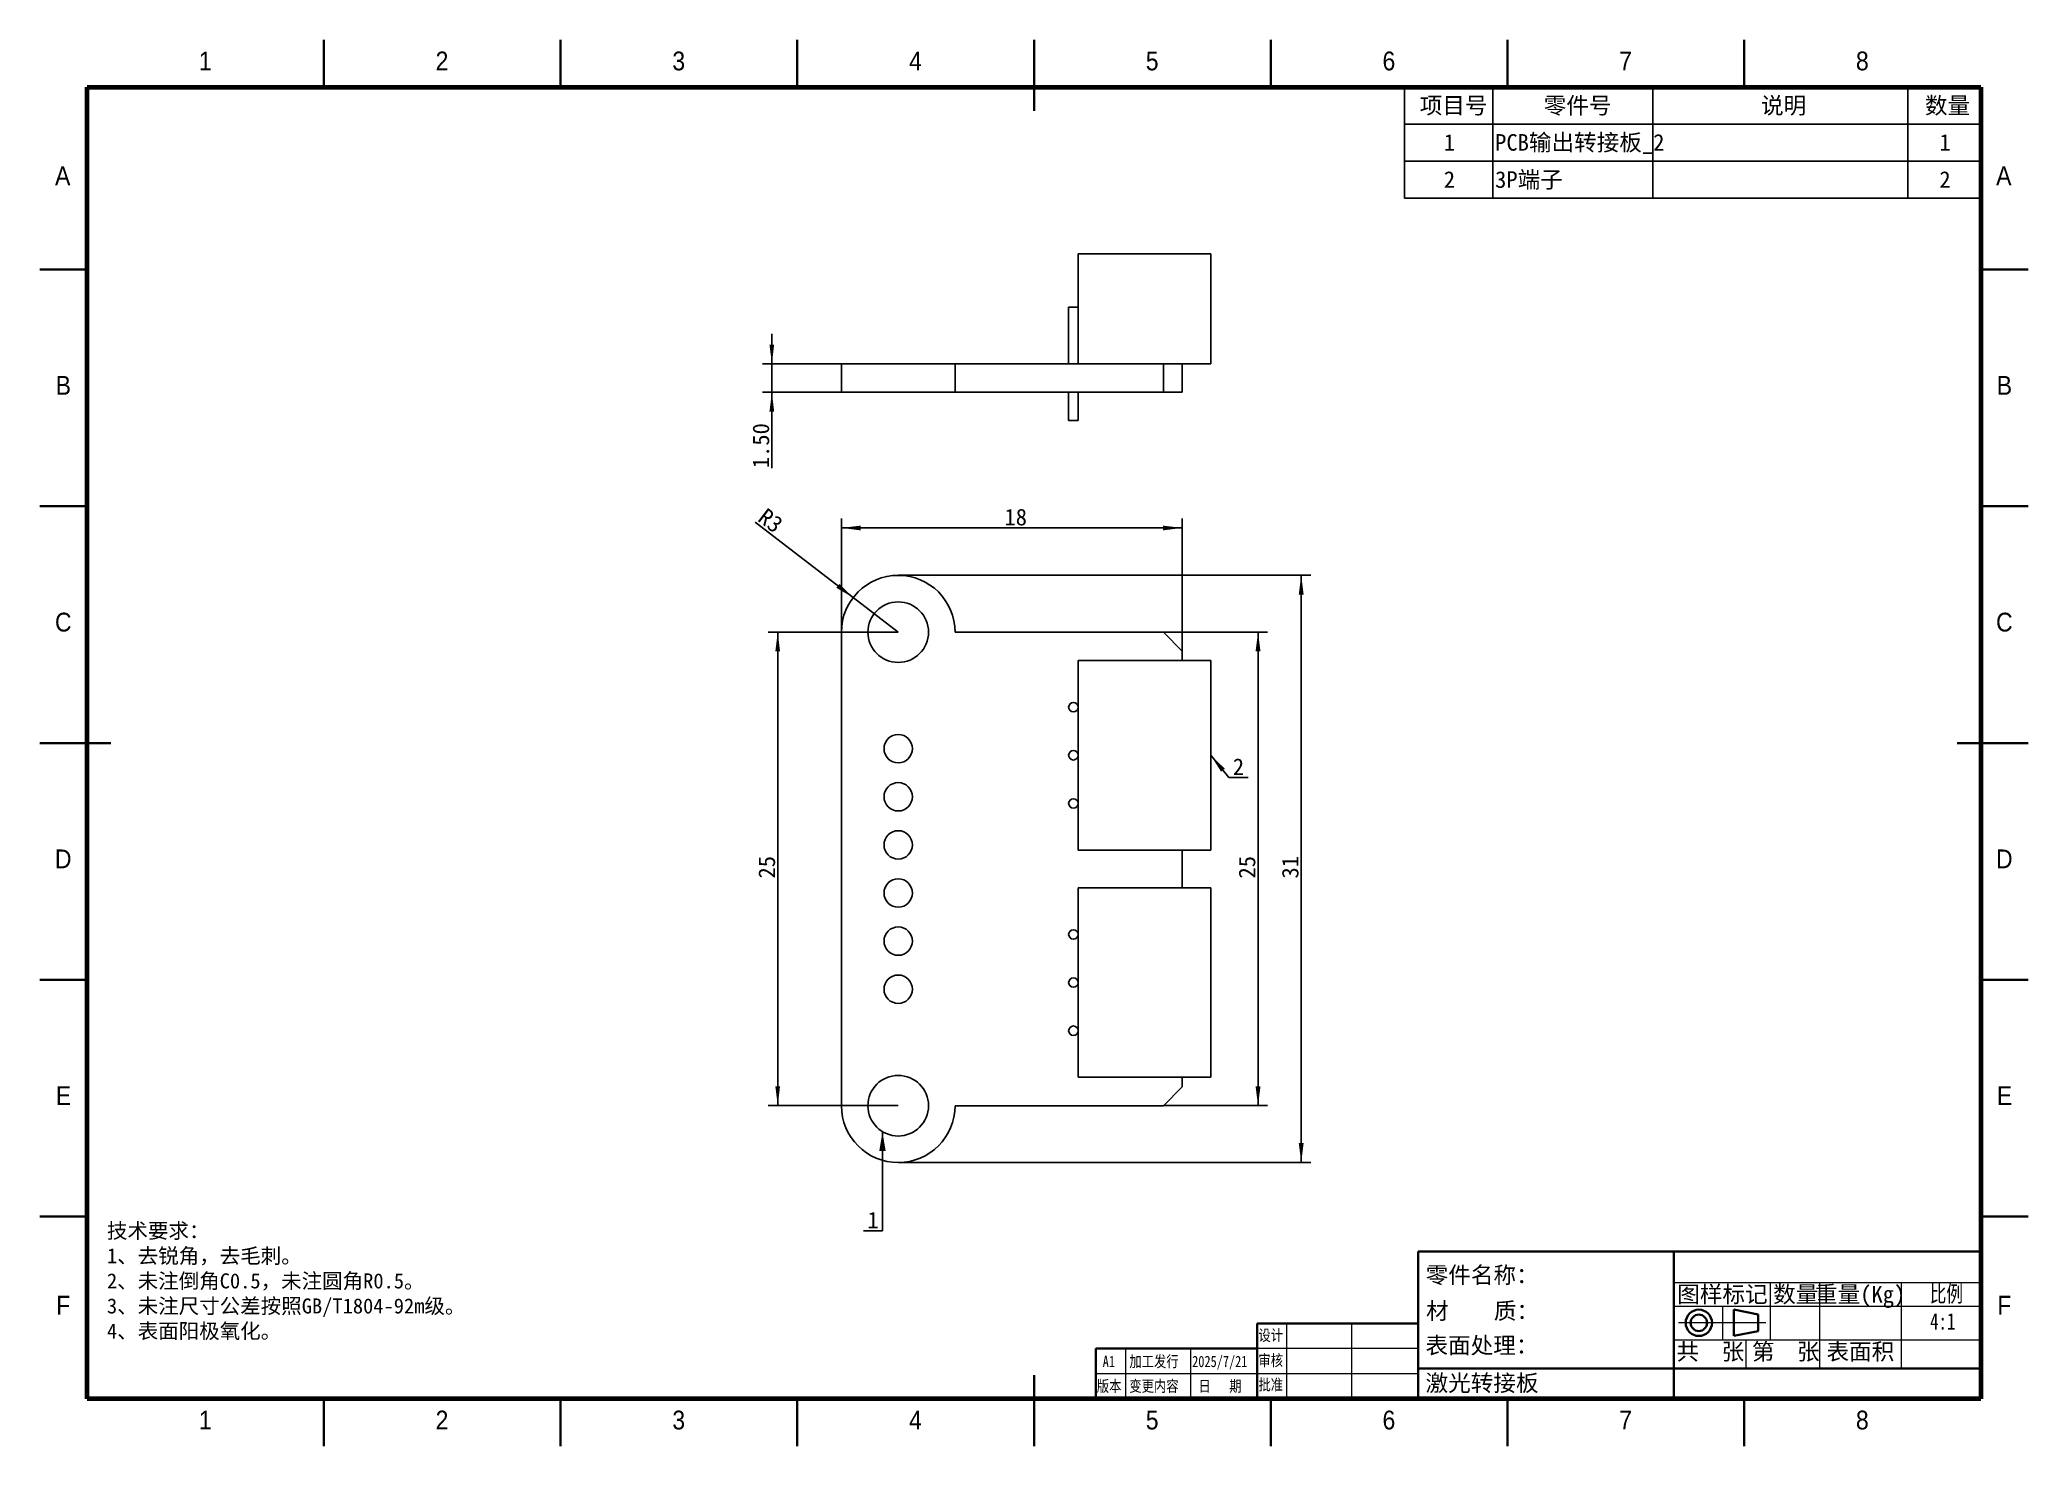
# Model space of a CAD drawing. Header units: millimetres. Extents: x 0 to 105, y 0 to 74.
import ezdxf

# ---------------------------------------------------------------- set-up
doc = ezdxf.new("R2010")
doc.units = ezdxf.units.MM
doc.header["$LTSCALE"] = 0.25
doc.linetypes.add('SLD-实线', pattern=[0])
doc.layers.add('轮廓粗实线', color=7, linetype='Continuous')
doc.styles.add('SLDTEXTSTYLE0', font='SIMFANG.TTF', dxfattribs={"bigfont": 'bigfont'})
doc.styles.add('SLDTEXTSTYLE1', font='SIMSUN.TTC', dxfattribs={"width": 0.8})
doc.styles.add('SLDTEXTSTYLE2', font='SIMSUN.TTC', dxfattribs={"width": 0.8, "bigfont": 'bigfont'})
doc.styles.add('SLDTEXTSTYLE3', font='SIMSUN.TTC', dxfattribs={"bigfont": 'bigfont'})
doc.styles.add('SLDTEXTSTYLE4', font='HYSWLONGFANGSONG.TTF')
doc.styles.add('SLDTEXTSTYLE5', font='HYSWLONGFANGSONG.TTF', dxfattribs={"bigfont": 'bigfont'})
doc.styles.add('SLDTEXTSTYLE6', font='GOTHIC.TTF', dxfattribs={"width": 0.913})
doc.styles.add('SLDTEXTSTYLE7', font='SIMSUN.TTC')
doc.styles.get("Standard").update_dxf_attribs({"font": 'SIMSUN.TTC'})
doc.dimstyles.new('SLDDIMSTYLE0', dxfattribs={"dimtxt": 0.875, "dimasz": 1.02, "dimexe": 0, "dimexo": 0.0625, "dimgap": 0.21875, "dimtad": 2, "dimrnd": 1e-09, "dimzin": 12, "dimdsep": 46, "dimtxsty": 'SLDTEXTSTYLE7', "dimsah": 1, "dimcen": 0.09, "dimadec": 0, "dimazin": 3, "dimtfac": 1, "dimtofl": 0, "dimtmove": 0, "dimatfit": 3, "dimfxl": 1, "dimfrac": 2, "dimtolj": 1, "dimtzin": 12, "dimarcsym": 0})
doc.dimstyles.new('SLDDIMSTYLE1', dxfattribs={"dimtxt": 0.875, "dimasz": 1.02, "dimexe": 0, "dimexo": 0.0625, "dimgap": 0.21875, "dimtad": 2, "dimrnd": 1e-09, "dimzin": 12, "dimdsep": 46, "dimtxsty": 'SLDTEXTSTYLE7', "dimsah": 1, "dimcen": 0, "dimadec": 0, "dimazin": 3, "dimtfac": 1, "dimtofl": 0, "dimtmove": 0, "dimatfit": 3, "dimfxl": 1, "dimfrac": 2, "dimtolj": 1, "dimtzin": 12, "dimarcsym": 0})
doc.dimstyles.new('SLDDIMSTYLE2', dxfattribs={"dimtxt": 0.18, "dimasz": 1.02, "dimexe": 0, "dimexo": 0.0625, "dimgap": 0, "dimtad": 0, "dimtih": 1, "dimtoh": 1, "dimdec": 0, "dimrnd": 1e-09, "dimzin": 0, "dimdsep": 46, "dimtxsty": 'Standard', "dimsah": 1, "dimcen": 0.09, "dimadec": 0, "dimazin": 0, "dimtfac": 1.02, "dimtdec": 0, "dimtofl": 0, "dimtmove": 0, "dimatfit": 3, "dimfxl": 1, "dimfrac": 2, "dimtolj": 1, "dimtzin": 0, "dimarcsym": 0})
doc.dimstyles.new('SLDDIMSTYLE3', dxfattribs={"dimtxt": 0.875, "dimasz": 1.02, "dimexe": 0, "dimexo": 0.0625, "dimgap": 0.21875, "dimtad": 2, "dimrnd": 1e-09, "dimzin": 4, "dimdsep": 46, "dimtxsty": 'SLDTEXTSTYLE7', "dimsah": 1, "dimcen": 0.09, "dimadec": 0, "dimazin": 1, "dimtfac": 1, "dimtmove": 0, "dimatfit": 0, "dimfxl": 1, "dimfrac": 2, "dimtolj": 1, "dimtzin": 12, "dimarcsym": 0})

# ---------------------------------------------------------------- blocks, each defined once
blk = doc.blocks.new('SW_TABLEANNOTATION_0')
at = {"color": 0, "linetype": 'SLD-实线', "lineweight": 25}
for p, q in [((0, 0), (0, -1.95)), ((0, 0), (4.67, 0)), ((4.67, 0), (4.67, -1.95)), ((4.67, 0), (13.12, 0)), ((13.12, 0), (13.12, -1.95)), ((13.12, 0), (26.58, 0)), ((26.58, 0), (26.58, -1.95)), ((26.58, 0), (30.44, 0)), ((30.44, 0), (30.44, -1.95)), ((0, -1.95), (4.67, -1.95)), ((0, -1.95), (0, -3.9)), ((4.67, -1.95), (13.12, -1.95)), ((4.67, -1.95), (4.67, -3.9)), ((13.12, -1.95), (26.58, -1.95)), ((13.12, -1.95), (13.12, -3.9)), ((26.58, -1.95), (30.44, -1.95)), ((26.58, -1.95), (26.58, -3.9)), ((30.44, -1.95), (30.44, -3.9)), ((0, -3.9), (0, -5.86)), ((0, -3.9), (4.67, -3.9)), ((4.67, -3.9), (4.67, -5.86)), ((4.67, -3.9), (13.12, -3.9)), ((13.12, -3.9), (13.12, -5.86)), ((13.12, -3.9), (26.58, -3.9)), ((26.58, -3.9), (26.58, -5.86)), ((26.58, -3.9), (30.44, -3.9)), ((30.44, -3.9), (30.44, -5.86)), ((0, -5.86), (4.67, -5.86)), ((4.67, -5.86), (13.12, -5.86)), ((13.12, -5.86), (26.58, -5.86)), ((26.58, -5.86), (30.44, -5.86))]:
    blk.add_line(p, q, dxfattribs=at)
at = {"color": 0, "linetype": 'SLD-实线', "lineweight": 25, "char_height": 0.875, "attachment_point": 1}
for s, insert, style in [('项目号', (0.81, -0.53), 'SLDTEXTSTYLE3'), ('零件号', (7.36, -0.53), 'SLDTEXTSTYLE3'), ('说明', (18.83, -0.53), 'SLDTEXTSTYLE3'), ('数量', (27.49, -0.53), 'SLDTEXTSTYLE3'), ('1', (2.08, -2.48), 'SLDTEXTSTYLE7'), ('PCB输出转接板_2', (4.79, -2.48), 'SLDTEXTSTYLE3'), ('1', (28.25, -2.48), 'SLDTEXTSTYLE7'), ('2', (2.08, -4.44), 'SLDTEXTSTYLE7'), ('3P端子', (4.79, -4.44), 'SLDTEXTSTYLE3'), ('2', (28.25, -4.44), 'SLDTEXTSTYLE7')]:
    blk.add_mtext(s, dxfattribs=dict(at, insert=insert, style=style))
blk = doc.blocks.new('_D')
at = {"color": 5, "linetype": 'SLD-实线', "lineweight": 25, "true_color": 0x0000ff}
for p, q in [((59.33, 42.98), (64.83, 42.98)), ((64.33, 42.98), (64.33, 17.98)), ((59.33, 17.98), (64.83, 17.98))]:
    blk.add_line(p, q, dxfattribs=at)
for points in [[(64.33, 42.98), (64.2, 41.96), (64.46, 41.96)], [(64.33, 17.98), (64.46, 19), (64.2, 19)]]:
    blk.add_solid(points, dxfattribs=at)
at = {"color": 5, "linetype": 'SLD-实线', "lineweight": 25, "true_color": 0x0000ff, "insert": (63.31, 29.97), "char_height": 0.875, "attachment_point": 1, "rotation": 90, "style": 'SLDTEXTSTYLE7'}
blk.add_mtext('25', dxfattribs=at)
blk = doc.blocks.new('_D_1')
at = {"color": 5, "linetype": 'SLD-实线', "lineweight": 25, "true_color": 0x0000ff}
for p, q in [((42.33, 42.98), (42.33, 48.98)), ((60.33, 48.48), (42.33, 48.48)), ((60.33, 41.98), (60.33, 48.98))]:
    blk.add_line(p, q, dxfattribs=at)
for points in [[(42.33, 48.48), (43.35, 48.35), (43.35, 48.6)], [(60.33, 48.48), (59.31, 48.6), (59.31, 48.35)]]:
    blk.add_solid(points, dxfattribs=at)
at = {"color": 5, "linetype": 'SLD-实线', "lineweight": 25, "true_color": 0x0000ff, "insert": (50.94, 49.49), "char_height": 0.875, "attachment_point": 1, "style": 'SLDTEXTSTYLE7'}
blk.add_mtext('18', dxfattribs=at)
blk = doc.blocks.new('_D_2')
at = {"color": 5, "linetype": 'SLD-实线', "lineweight": 25, "true_color": 0x0000ff}
for p, q in [((45.33, 45.98), (67.11, 45.98)), ((66.61, 45.98), (66.61, 14.98)), ((45.33, 14.98), (67.11, 14.98))]:
    blk.add_line(p, q, dxfattribs=at)
for points in [[(66.61, 45.98), (66.48, 44.96), (66.74, 44.96)], [(66.61, 14.98), (66.74, 16), (66.48, 16)]]:
    blk.add_solid(points, dxfattribs=at)
at = {"color": 5, "linetype": 'SLD-实线', "lineweight": 25, "true_color": 0x0000ff, "insert": (65.59, 29.97), "char_height": 0.875, "attachment_point": 1, "rotation": 90, "style": 'SLDTEXTSTYLE7'}
blk.add_mtext('31', dxfattribs=at)
blk = doc.blocks.new('_D_3')
at = {"color": 5, "linetype": 'SLD-实线', "lineweight": 25, "true_color": 0x0000ff}
for q in [(37.77, 48.78), (45.33, 42.98)]:
    blk.add_line((42.95, 44.8), q, dxfattribs=at)
blk.add_solid([(42.95, 44.8), (42.22, 45.52), (42.06, 45.32)], dxfattribs=at)
at = {"color": 5, "linetype": 'SLD-实线', "lineweight": 25, "true_color": 0x0000ff, "insert": (38.39, 49.58), "char_height": 0.875, "attachment_point": 1, "rotation": 322.5154, "style": 'SLDTEXTSTYLE7'}
blk.add_mtext('R3', dxfattribs=at)
blk = doc.blocks.new('_D_4')
at = {"color": 5, "linetype": 'SLD-实线', "lineweight": 25, "true_color": 0x0000ff}
for p, q in [((45.33, 42.98), (38.47, 42.98)), ((38.97, 42.98), (38.97, 17.98)), ((45.33, 17.98), (38.47, 17.98))]:
    blk.add_line(p, q, dxfattribs=at)
for points in [[(38.97, 42.98), (38.84, 41.96), (39.09, 41.96)], [(38.97, 17.98), (39.09, 19), (38.84, 19)]]:
    blk.add_solid(points, dxfattribs=at)
at = {"color": 5, "linetype": 'SLD-实线', "lineweight": 25, "true_color": 0x0000ff, "insert": (37.95, 29.97), "char_height": 0.875, "attachment_point": 1, "rotation": 90, "style": 'SLDTEXTSTYLE7'}
blk.add_mtext('25', dxfattribs=at)
blk = doc.blocks.new('SW_NOTE_0')
at = {"color": 0, "linetype": 'SLD-实线', "lineweight": 25}
for p, q in [((0, 0), (1.01, 0)), ((1.01, 0), (0, 0)), ((0, 0), (1.01, 0)), ((1.01, 0), (0, 0)), ((0, 0), (1.01, 0)), ((1.01, 0), (0, 0))]:
    blk.add_line(p, q, dxfattribs=at)
at = {"color": 0, "linetype": 'SLD-实线', "lineweight": 25, "insert": (0.5, 1), "char_height": 0.875, "attachment_point": 2, "style": 'SLDTEXTSTYLE7'}
blk.add_mtext('2', dxfattribs=at)
blk = doc.blocks.new('SW_NOTE_0_1')
at = {"color": 0, "linetype": 'SLD-实线', "lineweight": 25}
for p, q in [((-1.01, 0), (0, 0)), ((0, 0), (-1.01, 0)), ((-1.01, 0), (0, 0)), ((0, 0), (-1.01, 0)), ((-1.01, 0), (0, 0)), ((0, 0), (-1.01, 0))]:
    blk.add_line(p, q, dxfattribs=at)
at = {"color": 0, "linetype": 'SLD-实线', "lineweight": 25, "insert": (-0.51, 1), "char_height": 0.875, "attachment_point": 2, "style": 'SLDTEXTSTYLE7'}
blk.add_mtext('1', dxfattribs=at)
blk = doc.blocks.new('_D_5')
at = {"color": 5, "linetype": 'SLD-实线', "lineweight": 25, "true_color": 0x0000ff}
for p, q in [((38.66, 57.14), (38.66, 58.73)), ((42.33, 57.14), (38.16, 57.14)), ((38.66, 55.64), (38.66, 57.14)), ((42.33, 55.64), (38.16, 55.64)), ((38.66, 55.64), (38.66, 51.63))]:
    blk.add_line(p, q, dxfattribs=at)
for points in [[(38.66, 57.14), (38.78, 58.16), (38.53, 58.16)], [(38.66, 55.64), (38.53, 54.62), (38.78, 54.62)]]:
    blk.add_solid(points, dxfattribs=at)
at = {"color": 5, "linetype": 'SLD-实线', "lineweight": 25, "true_color": 0x0000ff, "insert": (37.64, 51.63), "char_height": 0.875, "attachment_point": 1, "rotation": 90, "style": 'SLDTEXTSTYLE7'}
blk.add_mtext('1.50', dxfattribs=at)

msp = doc.modelspace()

# ---------------------------------------------------------------- linework, layer by layer
at = {"color": 7, "linetype": 'SLD-实线', "lineweight": 35}
for p, q in [((15, 71.75), (15, 74.25)), ((27.5, 71.75), (27.5, 74.25)), ((40, 71.75), (40, 74.25)), ((52.5, 71.75), (52.5, 74.25)), ((52.5, 74.25), (52.5, 70.5)), ((65, 71.75), (65, 74.25)), ((77.5, 71.75), (77.5, 74.25)), ((90, 71.75), (90, 74.25)), ((2.5, 62.125), (0, 62.125)), ((102.5, 62.125), (105, 62.125)), ((2.5, 49.625), (0, 49.625)), ((102.5, 49.625), (105, 49.625)), ((2.5, 37.125), (0, 37.125)), ((0, 37.125), (3.75, 37.125)), ((105, 37.125), (101.25, 37.125)), ((102.5, 37.125), (105, 37.125)), ((2.5, 24.625), (0, 24.625)), ((102.5, 24.625), (105, 24.625)), ((2.5, 12.125), (0, 12.125)), ((102.5, 12.125), (105, 12.125)), ((72.786, 10.274), (72.786, 2.501)), ((72.786, 10.274), (102.5, 10.274)), ((86.286, 10.274), (86.286, 2.5)), ((64.279, 6.475), (64.279, 2.5)), ((64.279, 6.475), (72.786, 6.475)), ((55.773, 5.15), (64.279, 5.15)), ((55.773, 5.15), (55.773, 2.5)), ((52.5, 0), (52.5, 3.75)), ((72.786, 4.109), (102.5, 4.109)), ((15, 2.5), (15, 0)), ((27.5, 2.5), (27.5, 0)), ((40, 2.5), (40, 0)), ((52.5, 2.5), (52.5, 0)), ((65, 2.5), (65, 0)), ((77.5, 2.5), (77.5, 0)), ((90, 2.5), (90, 0))]:
    msp.add_line(p, q, dxfattribs=at)
at = {"color": 7, "linetype": 'SLD-实线', "lineweight": 70}
for p, q in [((2.5, 2.5), (2.5, 71.75)), ((2.5, 71.75), (102.5, 71.75)), ((102.5, 71.75), (102.5, 2.5)), ((102.5, 2.5), (2.5, 2.5))]:
    msp.add_line(p, q, dxfattribs=at)
at = {"color": 5, "linetype": 'SLD-实线', "lineweight": 25, "true_color": 0x0000ff}
msp.add_line((62.795, 35.309), (61.83, 36.476), dxfattribs=at)
at = {"color": 7, "linetype": 'SLD-实线', "lineweight": 18, "true_color": 0xffffff}
for p, q in [((102.5, 11.525), (102.545, 11.525)), ((65.831, 6.475), (65.831, 2.5)), ((69.271, 6.475), (69.271, 2.5)), ((91.15, 6.515), (86.528, 6.515)), ((90.089, 5.623), (90.089, 4.109))]:
    msp.add_line(p, q, dxfattribs=at)
at = {"color": 7, "linetype": 'SLD-实线', "lineweight": 18}
for p, q in [((72.786, 10.274), (102.5, 10.274)), ((86.25, 8.65), (102.5, 8.65)), ((91.368, 8.65), (91.368, 5.623)), ((93.97, 8.65), (93.97, 4.109)), ((98.284, 8.65), (98.284, 4.109)), ((86.25, 7.4), (102.5, 7.4)), ((88.849, 7.4), (88.849, 5.623)), ((86.25, 5.623), (102.5, 5.623)), ((57.324, 5.15), (57.324, 2.499)), ((60.764, 5.15), (60.764, 2.499)), ((72.786, 5.15), (64.279, 5.15)), ((72.786, 3.825), (55.75, 3.825))]:
    msp.add_line(p, q, dxfattribs=at)
at = {"color": 7, "linetype": 'SLD-实线', "lineweight": 35, "true_color": 0xffffff}
for p, q in [((90.737, 6.948), (89.454, 7.21)), ((89.454, 7.21), (89.454, 5.82)), ((90.737, 6.082), (90.737, 6.948)), ((89.454, 5.82), (90.737, 6.082))]:
    msp.add_line(p, q, dxfattribs=at)
for radius in [0.695, 0.433]:
    msp.add_circle((87.607, 6.515), radius, dxfattribs=at)
msp.add_solid([(61.83, 36.476), (62.382, 35.609), (62.578, 35.771)])
at = {"layer": '轮廓粗实线'}
for p, q in [((61.83, 62.942), (54.83, 62.942)), ((54.83, 62.942), (54.83, 57.142)), ((61.83, 62.942), (61.83, 57.142)), ((54.33, 60.142), (54.33, 57.142)), ((54.33, 60.142), (54.83, 60.142)), ((42.33, 55.642), (42.33, 57.142)), ((42.33, 57.142), (48.33, 57.142)), ((48.33, 55.642), (48.33, 57.142)), ((48.33, 57.142), (59.33, 57.142)), ((59.33, 55.642), (59.33, 57.142)), ((59.33, 57.142), (60.33, 57.142)), ((61.83, 57.142), (60.33, 57.142)), ((60.33, 57.142), (60.33, 55.642)), ((48.33, 55.642), (42.33, 55.642)), ((48.33, 55.642), (59.33, 55.642)), ((54.33, 55.642), (54.33, 54.142)), ((54.83, 54.142), (54.83, 55.642)), ((60.33, 55.642), (59.33, 55.642)), ((54.33, 54.142), (54.83, 54.142)), ((42.33, 42.976), (42.33, 17.976)), ((59.33, 42.976), (48.33, 42.976)), ((60.33, 41.976), (59.33, 42.976)), ((61.83, 41.476), (54.83, 41.476)), ((54.83, 41.476), (54.83, 31.476)), ((60.33, 41.476), (60.33, 41.976)), ((61.83, 41.476), (61.83, 31.476)), ((61.83, 31.476), (54.83, 31.476)), ((60.33, 29.476), (60.33, 31.476)), ((61.83, 29.476), (54.83, 29.476)), ((54.83, 29.476), (54.83, 19.476)), ((61.83, 29.476), (61.83, 19.476)), ((61.83, 19.476), (54.83, 19.476)), ((59.33, 17.976), (60.33, 18.976)), ((60.33, 18.976), (60.33, 19.476)), ((48.33, 17.976), (59.33, 17.976))]:
    msp.add_line(p, q, dxfattribs=at)
for centre, radius in [((45.33, 42.976), 1.6), ((54.58, 39.016), 0.25), ((45.33, 36.826), 0.75), ((54.58, 36.476), 0.25), ((45.33, 34.286), 0.75), ((54.58, 33.936), 0.25), ((45.33, 31.746), 0.75), ((45.33, 29.206), 0.75), ((45.33, 26.666), 0.75), ((54.58, 27.016), 0.25), ((45.33, 24.126), 0.75), ((54.58, 24.476), 0.25), ((54.58, 21.936), 0.25), ((45.33, 17.976), 1.6)]:
    msp.add_circle(centre, radius, dxfattribs=at)
for centre, start, end in [((45.33, 42.976), 0, 180), ((45.33, 17.976), 180, 0)]:
    msp.add_arc(centre, 3, start, end, dxfattribs=at)

# ---------------------------------------------------------------- block references
at = {"color": 5, "linetype": 'SLD-实线', "lineweight": 25, "true_color": 0x0000ff}
for name, p in [('SW_TABLEANNOTATION_0', (72.058, 71.75)), ('SW_NOTE_0', (62.795, 35.309)), ('SW_NOTE_0_1', (44.508, 11.376))]:
    msp.add_blockref(name, p, dxfattribs=at)

# ---------------------------------------------------------------- texts
at = {"color": 7, "linetype": 'Continuous', "lineweight": 0, "char_height": 0.992, "attachment_point": 2, "style": 'SLDTEXTSTYLE6'}
for s, insert in [('1', (8.74, 73.628)), ('2', (21.24, 73.628)), ('3', (33.74, 73.628)), ('4', (46.24, 73.628)), ('5', (58.74, 73.628)), ('6', (71.24, 73.628)), ('7', (83.74, 73.628)), ('8', (96.24, 73.628)), ('A', (1.21, 67.566)), ('A', (103.71, 67.566)), ('B', (1.243, 56.503)), ('B', (103.743, 56.503)), ('C', (1.24, 44.003)), ('C', (103.74, 44.003)), ('D', (1.238, 31.503)), ('D', (103.738, 31.503)), ('E', (1.252, 19.003)), ('E', (103.752, 19.003)), ('F', (1.239, 7.941)), ('F', (103.739, 7.941)), ('1', (8.74, 1.878)), ('2', (21.24, 1.878)), ('3', (33.74, 1.878)), ('4', (46.24, 1.878)), ('5', (58.74, 1.878)), ('6', (71.24, 1.878)), ('7', (83.74, 1.878)), ('8', (96.24, 1.878))]:
    msp.add_mtext(s, dxfattribs=dict(at, insert=insert))
at = {"color": 7, "linetype": 'SLD-实线', "lineweight": 18, "true_color": 0xffffff}
for s, insert, char_height, attachment_point, style in [('技术要求：^J1、去锐角，去毛刺。^J2、未注倒角C0.5，未注圆角R0.5。^J3、未注尺寸公差按照GB/T1804-92m级。^J4、表面阳极氧化。', (3.548, 11.772), 0.79375, 1, 'SLDTEXTSTYLE0'), ('零件名称：', (73.182, 9.478), 0.875, 1, 'SLDTEXTSTYLE3'), ('图样标记', (88.854, 8.462), 0.875, 2, 'SLDTEXTSTYLE3'), ('数量', (92.724, 8.462), 0.875, 2, 'SLDTEXTSTYLE3'), ('重量(Kg)', (96.124, 8.462), 0.875, 2, 'SLDTEXTSTYLE3'), ('比例', (100.678, 8.487), 0.875, 2, 'SLDTEXTSTYLE5'), ('材    质：', (73.207, 7.585), 0.875, 1, 'SLDTEXTSTYLE3'), ('4:1', (100.484, 7.03), 0.875, 2, 'SLDTEXTSTYLE4'), ('设计', (65.001, 6.157), 0.5953, 2, 'SLDTEXTSTYLE2'), ('表面处理：', (73.17, 5.761), 0.875, 1, 'SLDTEXTSTYLE3'), ('共  张', (88.214, 5.433), 0.875, 2, 'SLDTEXTSTYLE3'), ('第  张', (92.198, 5.433), 0.875, 2, 'SLDTEXTSTYLE3'), ('表面积', (96.134, 5.433), 0.875, 2, 'SLDTEXTSTYLE3'), ('A1', (56.452, 4.774), 0.5953, 2, 'SLDTEXTSTYLE1'), ('加工发行', (58.836, 4.774), 0.5953, 2, 'SLDTEXTSTYLE2'), ('2025/7/21', (62.311, 4.774), 0.5953, 2, 'SLDTEXTSTYLE1'), ('审核', (65.001, 4.83), 0.5953, 2, 'SLDTEXTSTYLE2'), ('版本', (56.465, 3.473), 0.5953, 2, 'SLDTEXTSTYLE2'), ('变更内容', (58.836, 3.474), 0.5953, 2, 'SLDTEXTSTYLE2'), ('日   期', (62.323, 3.473), 0.5953, 2, 'SLDTEXTSTYLE2'), ('批准', (65.001, 3.544), 0.5953, 2, 'SLDTEXTSTYLE2'), ('激光转接板', (73.176, 3.777), 0.875, 1, 'SLDTEXTSTYLE3')]:
    msp.add_mtext(s, dxfattribs=dict(at, insert=insert, char_height=char_height, attachment_point=attachment_point, style=style))

# ---------------------------------------------------------------- dimensions: what is measured, and where the dimension line sits
at = {"color": 5, "linetype": 'SLD-实线', "lineweight": 25, "true_color": 0x0000ff}
for base, p1, p2, dimstyle, picture, middle in [((38.657, 57.142), (42.33, 55.642), (42.33, 57.142), 'SLDDIMSTYLE3', '_D_5', (38.657, 52.651)), ((66.611, 14.976), (45.33, 45.976), (45.33, 14.976), 'SLDDIMSTYLE0', '_D_2', (66.611, 30.476)), ((38.967, 17.976), (45.33, 42.976), (45.33, 17.976), 'SLDDIMSTYLE0', '_D_4', (38.967, 30.476)), ((64.33, 17.976), (59.33, 42.976), (59.33, 17.976), 'SLDDIMSTYLE0', '_D', (64.33, 30.476))]:
    dim = msp.add_linear_dim(base=base, p1=p1, p2=p2, angle=90, dimstyle=dimstyle, dxfattribs=at)
    dim.commit()
    dim.dimension.update_dxf_attribs({"geometry": picture, "text_midpoint": middle, "dimtype": 160})
dim = msp.add_radius_dim(center=(45.33, 42.976), mpoint=(42.95, 44.802), dimstyle='SLDDIMSTYLE1', dxfattribs=at)
dim.commit()
dim.dimension.update_dxf_attribs({"geometry": '_D_3', "text_midpoint": (38.159, 48.476), "dimtype": 164})
dim = msp.add_linear_dim(base=(42.33, 48.476), p1=(60.33, 41.976), p2=(42.33, 42.976), dimstyle='SLDDIMSTYLE0', dxfattribs=at)
dim.commit()
dim.dimension.update_dxf_attribs({"geometry": '_D_1', "text_midpoint": (51.448, 48.476), "dimtype": 160})

# ---------------------------------------------------------------- leaders
msp.add_leader([(44.498, 16.61), (44.508, 11.376)], dimstyle='SLDDIMSTYLE2', dxfattribs=at)

doc.saveas('drawing.dxf')
